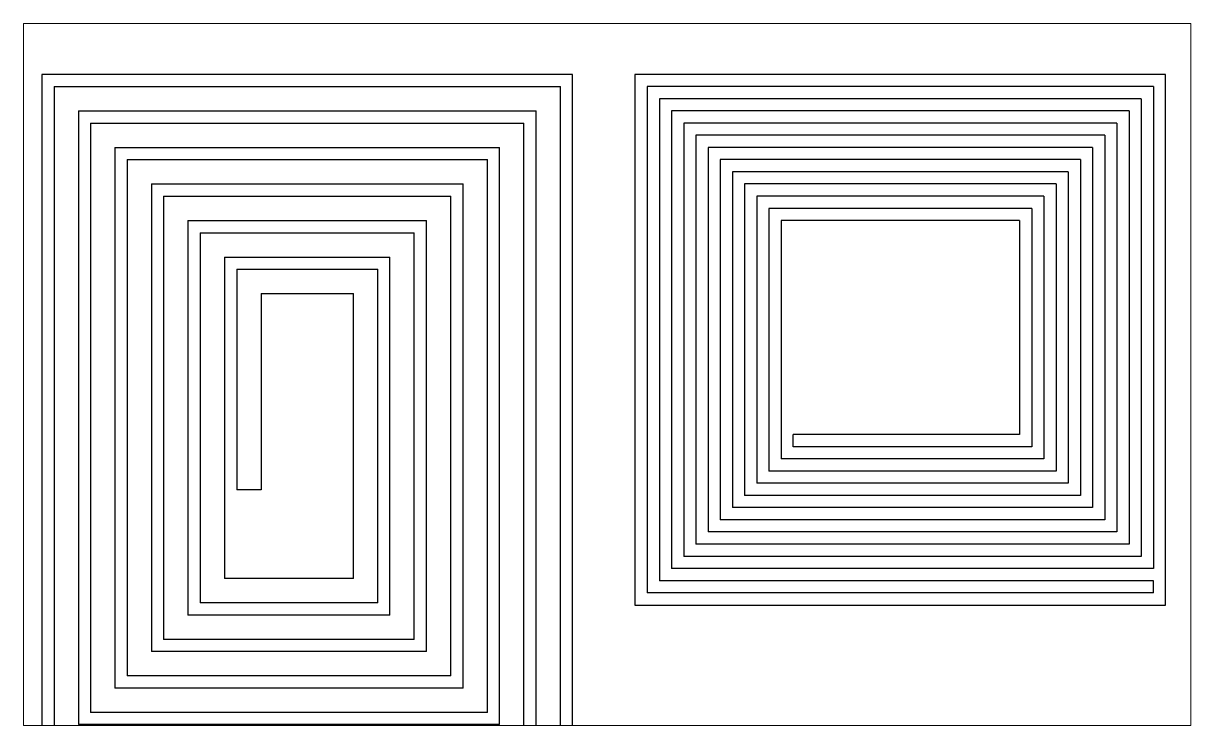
# Paper-space layout 'Layout2' of a CAD drawing. Header units: inches. Extents: x -1.6 to 17.1, y -0.3 to 10.9.
# The model-space entities are those that its viewports show. They can reach past a viewport. Long polylines and large blocks are cut down to what shows.
import ezdxf

# ---------------------------------------------------------------- set-up
doc = ezdxf.new("R2010")
doc.units = ezdxf.units.IN
doc.header["$MEASUREMENT"] = 0

msp = doc.modelspace()

# ---------------------------------------------------------------- linework, layer by layer
for p, q in [((66.377, 132.368), (74.487, 132.368)), ((66.377, 132.368), (66.377, 121.758)), ((74.487, 121.758), (74.487, 132.368)), ((75.877, 132.368), (75.877, 124.258)), ((83.987, 132.368), (75.877, 132.368)), ((83.987, 132.368), (83.987, 124.648)), ((76.072, 132.173), (76.072, 124.453)), ((83.792, 132.173), (76.072, 132.173)), ((83.792, 132.173), (83.792, 124.843)), ((66.767, 131.978), (74.097, 131.978)), ((66.767, 131.978), (66.767, 122.148)), ((74.097, 121.758), (74.097, 131.978)), ((76.267, 131.978), (76.267, 124.648)), ((83.597, 131.978), (76.267, 131.978)), ((83.597, 131.978), (83.597, 125.038)), ((66.962, 131.783), (73.902, 131.783)), ((66.962, 131.783), (66.962, 122.343)), ((66.962, 131.783), (73.902, 131.783)), ((66.962, 131.783), (66.962, 122.343)), ((73.902, 121.758), (73.902, 131.783)), ((76.462, 131.783), (76.462, 124.843)), ((83.402, 131.783), (76.462, 131.783)), ((83.402, 131.783), (83.402, 125.233)), ((76.657, 131.588), (76.657, 125.038)), ((83.207, 131.588), (76.657, 131.588)), ((83.207, 131.588), (83.207, 125.428)), ((67.352, 131.393), (73.512, 131.393)), ((67.352, 131.393), (67.352, 122.733)), ((67.352, 131.393), (73.512, 131.393)), ((67.352, 131.393), (67.352, 122.733)), ((73.512, 122.148), (73.512, 131.393)), ((76.852, 131.393), (76.852, 125.233)), ((83.012, 131.393), (76.852, 131.393)), ((83.012, 131.393), (83.012, 125.623)), ((67.547, 131.198), (73.317, 131.198)), ((67.547, 131.198), (67.547, 122.928)), ((67.547, 131.198), (73.317, 131.198)), ((67.547, 131.198), (67.547, 122.928)), ((73.317, 122.343), (73.317, 131.198)), ((77.047, 131.198), (77.047, 125.428)), ((82.817, 131.198), (77.047, 131.198)), ((82.817, 131.198), (82.817, 125.818)), ((77.242, 131.003), (77.242, 125.623)), ((82.622, 131.003), (77.242, 131.003)), ((82.622, 131.003), (82.622, 126.013)), ((67.937, 130.808), (72.927, 130.808)), ((67.937, 130.808), (67.937, 123.318)), ((67.937, 130.808), (72.927, 130.808)), ((67.937, 130.808), (67.937, 123.318)), ((72.927, 122.733), (72.927, 130.808)), ((77.437, 130.808), (77.437, 125.818)), ((82.427, 130.808), (77.437, 130.808)), ((82.427, 130.808), (82.427, 126.208)), ((68.132, 130.613), (72.732, 130.613)), ((68.132, 130.613), (68.132, 123.513)), ((68.132, 130.613), (72.732, 130.613)), ((68.132, 130.613), (68.132, 123.513)), ((72.732, 122.928), (72.732, 130.613)), ((77.632, 130.613), (77.632, 126.013)), ((82.232, 130.613), (77.632, 130.613)), ((82.232, 130.613), (82.232, 126.403)), ((77.827, 130.418), (77.827, 126.208)), ((82.037, 130.418), (77.827, 130.418)), ((82.037, 130.418), (82.037, 126.598)), ((68.522, 130.223), (72.342, 130.223)), ((68.522, 130.223), (68.522, 123.903)), ((68.522, 130.223), (72.342, 130.223)), ((68.522, 130.223), (68.522, 123.903)), ((72.342, 123.318), (72.342, 130.223)), ((78.022, 130.223), (78.022, 126.403)), ((81.842, 130.223), (78.022, 130.223)), ((81.842, 130.223), (81.842, 126.793)), ((68.717, 130.028), (72.147, 130.028)), ((68.717, 130.028), (68.717, 124.098)), ((68.717, 130.028), (72.147, 130.028)), ((68.717, 130.028), (68.717, 124.098)), ((72.147, 123.513), (72.147, 130.028)), ((69.107, 129.638), (71.757, 129.638)), ((69.107, 129.638), (69.107, 124.488)), ((69.107, 129.638), (71.757, 129.638)), ((69.107, 129.638), (69.107, 124.488)), ((71.757, 123.903), (71.757, 129.638)), ((69.302, 129.443), (71.562, 129.443)), ((69.302, 129.443), (69.302, 125.906)), ((69.302, 129.443), (71.562, 129.443)), ((69.302, 129.443), (69.302, 125.906)), ((71.562, 124.098), (71.562, 129.443)), ((69.692, 129.053), (71.172, 129.053)), ((69.692, 129.053), (69.692, 125.906)), ((69.692, 129.053), (71.172, 129.053)), ((69.692, 129.053), (69.692, 125.906)), ((71.172, 124.488), (71.172, 129.053)), ((81.842, 126.793), (78.217, 126.793)), ((78.217, 126.598), (78.217, 126.793)), ((82.037, 126.598), (78.217, 126.598)), ((82.232, 126.403), (78.022, 126.403)), ((82.427, 126.208), (77.827, 126.208)), ((69.692, 125.906), (69.302, 125.906)), ((82.622, 126.013), (77.632, 126.013)), ((82.817, 125.818), (77.437, 125.818)), ((83.012, 125.623), (77.242, 125.623)), ((83.207, 125.428), (77.047, 125.428)), ((83.402, 125.233), (76.852, 125.233)), ((83.597, 125.038), (76.657, 125.038)), ((83.792, 124.843), (76.462, 124.843)), ((83.987, 124.648), (76.267, 124.648)), ((71.172, 124.488), (69.107, 124.488)), ((83.987, 124.453), (76.072, 124.453)), ((83.987, 124.258), (83.987, 124.453)), ((83.987, 124.258), (75.877, 124.258)), ((71.562, 124.098), (68.717, 124.098)), ((71.757, 123.903), (68.522, 123.903)), ((72.147, 123.513), (68.132, 123.513)), ((72.342, 123.318), (67.937, 123.318)), ((72.732, 122.928), (67.547, 122.928)), ((72.927, 122.733), (67.352, 122.733)), ((73.317, 122.343), (66.962, 122.343)), ((73.512, 122.148), (66.767, 122.148))]:
    msp.add_line(p, q)
at = {"color": 30, "true_color": 0xf26722}
for points in [[(74.682, 121.563), (74.682, 132.563), (66.182, 132.563), (66.182, 121.563)], [(75.682, 124.063), (84.182, 124.063), (84.182, 132.563), (75.682, 132.563)]]:
    msp.add_lwpolyline(points, close=True, dxfattribs=at)

psp = doc.layouts.new('Layout2')

# ---------------------------------------------------------------- viewports
at = {"layer": '0', "view_target_point": (-51.182, 38.883), "view_twist_angle": 360}
psp.add_viewport(center=(7.709, 5.323), size=(18.698, 11.25117), view_center_point=(126.416, 88.873), view_height=11.25117, dxfattribs=at)

doc.saveas('drawing.dxf')
